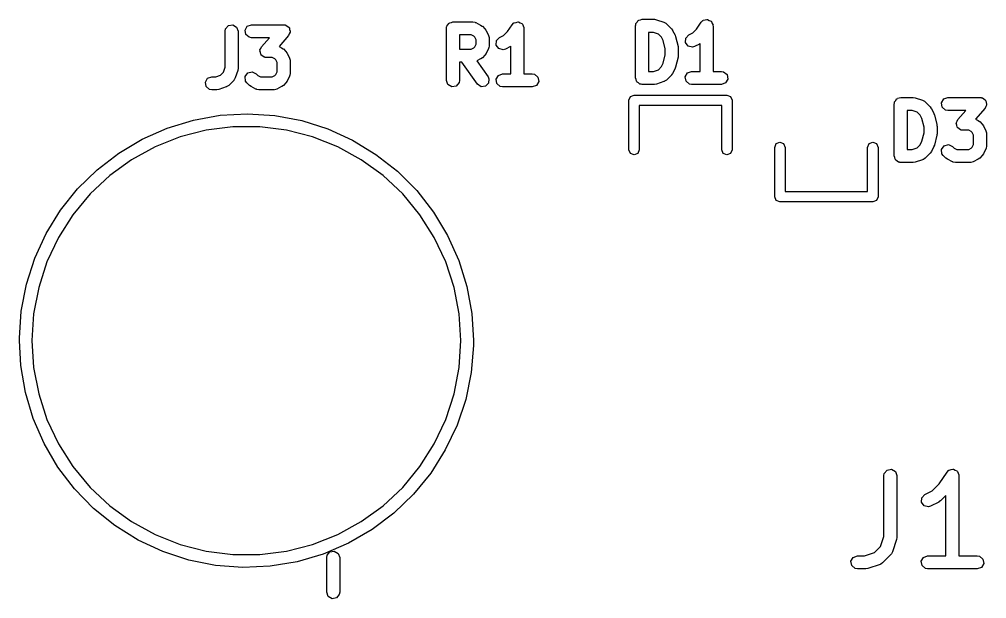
# Model space of a CAD drawing. Extents: x 83 to 117, y -104 to -70.4.
# Drawn here: x 83.39 to 94.53, y -103.97 to -97.3 of the extents above; entities that cross this region are included whole.
import ezdxf

# ---------------------------------------------------------------- set-up
doc = ezdxf.new("R2010")
doc.units = 0
doc.layers.add('BLACK', color=7, linetype='CONTINUOUS')

msp = doc.modelspace()

# ---------------------------------------------------------------- linework, layer by layer
at = {"layer": 'BLACK', "linetype": 'CONTINUOUS'}
for p, q in [((85.7595, -97.4075), (85.7925, -97.3682)), ((85.7925, -97.3682), (85.843, -97.3593)), ((85.843, -97.3593), (85.8875, -97.3849)), ((86.0104, -97.3757), (86.0586, -97.3581)), ((86.0586, -97.3581), (86.43, -97.3581)), ((86.43, -97.3581), (86.4411, -97.3601)), ((86.4411, -97.3601), (86.4445, -97.3595)), ((86.4445, -97.3595), (86.4472, -97.3612)), ((86.4472, -97.3612), (86.4557, -97.3626)), ((86.4557, -97.3626), (86.4711, -97.3756)), ((88.3069, -97.3844), (88.3086, -97.3746)), ((88.3086, -97.3746), (88.3211, -97.3597)), ((88.3211, -97.3597), (88.3309, -97.3428)), ((88.3309, -97.3428), (88.3372, -97.3405)), ((88.3372, -97.3405), (88.3416, -97.3353)), ((88.3416, -97.3353), (88.3608, -97.3319)), ((88.3608, -97.3319), (88.3791, -97.3253)), ((88.3791, -97.3253), (88.6076, -97.3253)), ((88.6076, -97.3253), (88.6333, -97.3298)), ((88.6333, -97.3298), (88.6367, -97.3327)), ((88.6367, -97.3327), (88.6412, -97.3332)), ((88.6412, -97.3332), (88.6983, -97.3618)), ((88.6983, -97.3618), (88.7163, -97.3751)), ((89.0065, -97.4382), (89.0595, -97.3587)), ((89.0595, -97.3587), (89.0775, -97.3398)), ((89.0775, -97.3398), (89.0817, -97.3386)), ((89.0817, -97.3386), (89.0844, -97.3353)), ((89.0844, -97.3353), (89.1059, -97.3315)), ((89.1059, -97.3315), (89.1268, -97.3254)), ((89.1268, -97.3254), (89.1307, -97.3272)), ((89.1307, -97.3272), (89.1349, -97.3264)), ((89.1349, -97.3264), (89.1538, -97.3373)), ((89.1538, -97.3373), (89.1737, -97.346)), ((89.1737, -97.346), (89.1756, -97.3499)), ((89.1756, -97.3499), (89.1794, -97.3521)), ((89.1794, -97.3521), (89.1868, -97.3725)), ((89.1868, -97.3725), (89.1965, -97.392)), ((90.4821, -97.3714), (90.4839, -97.3617)), ((90.4821, -97.9714), (90.4821, -97.3714)), ((90.4833, -97.3584), (90.4849, -97.3555)), ((90.4839, -97.3617), (90.4833, -97.3584)), ((90.4849, -97.3555), (90.4867, -97.3458)), ((90.4867, -97.3458), (90.4992, -97.3308)), ((90.4992, -97.3308), (90.5089, -97.314)), ((90.5089, -97.314), (90.5153, -97.3117)), ((90.5153, -97.3117), (90.5196, -97.3065)), ((90.5196, -97.3065), (90.5388, -97.3031)), ((90.5388, -97.3031), (90.5571, -97.2964)), ((90.5571, -97.2964), (90.7, -97.2964)), ((90.7, -97.2964), (90.7221, -97.3003)), ((90.7221, -97.3003), (90.7237, -97.3003)), ((90.7237, -97.3003), (90.8094, -97.3288)), ((90.8094, -97.3288), (90.8323, -97.3413)), ((90.8323, -97.3413), (90.8347, -97.3451)), ((90.8347, -97.3451), (90.8387, -97.347)), ((90.8387, -97.347), (90.8959, -97.4041)), ((91.1846, -97.4094), (91.2376, -97.3298)), ((91.2376, -97.3298), (91.2556, -97.311)), ((91.2556, -97.311), (91.2597, -97.3098)), ((91.2597, -97.3098), (91.2625, -97.3065)), ((91.2625, -97.3065), (91.2839, -97.3027)), ((91.2839, -97.3027), (91.3048, -97.2966)), ((91.3048, -97.2966), (91.3088, -97.2983)), ((91.3088, -97.2983), (91.313, -97.2976)), ((91.313, -97.2976), (91.3319, -97.3084)), ((91.3319, -97.3084), (91.3518, -97.3172)), ((91.3518, -97.3172), (91.3537, -97.3211)), ((91.3537, -97.3211), (91.3575, -97.3232)), ((91.3575, -97.3232), (91.3649, -97.3437)), ((91.3649, -97.3437), (91.3745, -97.3632)), ((91.3745, -97.3632), (91.3735, -97.3674)), ((91.3735, -97.3674), (91.375, -97.3714)), ((91.375, -97.3714), (91.375, -97.8964)), ((85.755, -97.4331), (85.7595, -97.4075)), ((85.755, -97.8495), (85.755, -97.4331)), ((85.8875, -97.3849), (85.905, -97.4331)), ((85.905, -97.4331), (85.905, -97.8617)), ((85.9847, -97.4201), (86.0104, -97.3757)), ((85.9936, -97.4706), (85.9847, -97.4201)), ((86.0329, -97.5036), (85.9936, -97.4706)), ((86.4864, -97.4825), (86.3765, -97.6082)), ((86.4711, -97.3756), (86.4884, -97.3861)), ((86.4937, -97.4637), (86.4864, -97.4825)), ((86.4884, -97.3861), (86.4904, -97.3918)), ((86.4904, -97.3918), (86.495, -97.3956)), ((86.5039, -97.4461), (86.4937, -97.4637)), ((86.495, -97.3956), (86.4985, -97.4155)), ((86.4985, -97.4155), (86.505, -97.4347)), ((86.505, -97.4347), (86.5028, -97.4402)), ((86.5028, -97.4402), (86.5039, -97.4461)), ((88.3041, -97.4003), (88.3058, -97.3905)), ((88.3041, -98.0003), (88.3041, -97.4003)), ((88.3052, -97.3873), (88.3069, -97.3844)), ((88.3058, -97.3905), (88.3052, -97.3873)), ((88.4541, -97.4753), (88.4541, -97.6396)), ((88.5899, -97.4753), (88.4541, -97.4753)), ((88.6204, -97.4905), (88.5899, -97.4753)), ((88.7163, -97.3751), (88.7178, -97.3758)), ((88.7178, -97.3758), (88.7464, -97.4044)), ((88.7464, -97.4044), (88.7592, -97.4228)), ((88.7592, -97.4228), (88.7604, -97.4239)), ((88.7604, -97.4239), (88.789, -97.481)), ((88.789, -97.481), (88.7964, -97.506)), ((88.917, -97.5046), (88.9632, -97.4815)), ((88.9632, -97.4815), (89.0065, -97.4382)), ((89.1965, -97.392), (89.1955, -97.3962)), ((89.1955, -97.3962), (89.1969, -97.4003)), ((89.1969, -97.4003), (89.1969, -97.9253)), ((90.6321, -97.4464), (90.6321, -97.8964)), ((90.6878, -97.4464), (90.6321, -97.4464)), ((90.7452, -97.4656), (90.6878, -97.4464)), ((90.7812, -97.5016), (90.7452, -97.4656)), ((90.8959, -97.4041), (90.9087, -97.4225)), ((90.9087, -97.4225), (90.9099, -97.4236)), ((90.9099, -97.4236), (90.9385, -97.4807)), ((90.9385, -97.4807), (90.9422, -97.4932)), ((91.0598, -97.513), (91.095, -97.4758)), ((91.095, -97.4758), (91.1413, -97.4526)), ((91.1413, -97.4526), (91.1846, -97.4094)), ((86.0586, -97.5081), (86.0329, -97.5036)), ((86.2647, -97.5081), (86.0586, -97.5081)), ((86.1736, -97.6123), (86.2647, -97.5081)), ((88.6317, -97.5018), (88.6204, -97.4905)), ((88.6469, -97.5323), (88.6317, -97.5018)), ((88.6317, -97.613), (88.6469, -97.5826)), ((88.6469, -97.5826), (88.6469, -97.5323)), ((88.7964, -97.506), (88.7954, -97.5103)), ((88.7954, -97.5103), (88.7969, -97.5146)), ((88.7969, -97.5146), (88.7969, -97.6003)), ((88.8786, -97.5931), (88.8817, -97.5419)), ((88.9092, -97.6343), (88.8786, -97.5931)), ((88.8817, -97.5419), (88.917, -97.5046)), ((90.8007, -97.5405), (90.7812, -97.5016)), ((90.825, -97.6378), (90.8007, -97.5405)), ((90.9422, -97.4932), (90.9442, -97.4961)), ((90.9442, -97.4961), (90.9728, -97.6104)), ((91.0567, -97.5642), (91.0598, -97.513)), ((91.0872, -97.6054), (91.0567, -97.5642)), ((91.2193, -97.5814), (91.1621, -97.6099)), ((91.2204, -97.5802), (91.2193, -97.5814)), ((91.225, -97.5769), (91.2204, -97.5802)), ((91.225, -97.8964), (91.225, -97.5769)), ((86.155, -97.6601), (86.1572, -97.6546)), ((86.1615, -97.6793), (86.155, -97.6601)), ((86.1561, -97.6487), (86.1662, -97.6312)), ((86.1572, -97.6546), (86.1561, -97.6487)), ((86.165, -97.6992), (86.1615, -97.6793)), ((86.1696, -97.703), (86.165, -97.6992)), ((86.1662, -97.6312), (86.1736, -97.6123)), ((86.1716, -97.7087), (86.1696, -97.703)), ((86.1889, -97.7192), (86.1716, -97.7087)), ((86.3765, -97.6082), (86.4064, -97.6232)), ((86.4064, -97.6232), (86.4244, -97.6365)), ((86.4244, -97.6365), (86.4259, -97.6372)), ((86.4259, -97.6372), (86.4545, -97.6658)), ((86.4545, -97.6658), (86.4673, -97.6842)), ((86.4673, -97.6842), (86.4685, -97.6853)), ((86.4685, -97.6853), (86.4971, -97.7424)), ((88.4541, -97.6396), (88.5899, -97.6396)), ((88.5899, -97.6396), (88.6204, -97.6244)), ((88.6204, -97.6244), (88.6317, -97.613)), ((88.7471, -97.709), (88.7464, -97.7105)), ((88.7604, -97.691), (88.7471, -97.709)), ((88.789, -97.6338), (88.7604, -97.691)), ((88.7895, -97.6294), (88.789, -97.6338)), ((88.7924, -97.6259), (88.7895, -97.6294)), ((88.7969, -97.6003), (88.7924, -97.6259)), ((88.9591, -97.6462), (88.9092, -97.6343)), ((88.984, -97.6388), (88.9591, -97.6462)), ((89.0412, -97.6102), (88.984, -97.6388)), ((89.0423, -97.609), (89.0412, -97.6102)), ((89.0469, -97.6058), (89.0423, -97.609)), ((89.0469, -97.9253), (89.0469, -97.6058)), ((90.8007, -97.8024), (90.825, -97.7051)), ((90.825, -97.7051), (90.825, -97.6378)), ((90.9728, -97.6104), (90.9738, -97.6253)), ((90.9738, -97.6253), (90.975, -97.6286)), ((90.975, -97.6286), (90.975, -97.7143)), ((91.1371, -97.6174), (91.0872, -97.6054)), ((91.1621, -97.6099), (91.1371, -97.6174)), ((86.2043, -97.7322), (86.1889, -97.7192)), ((86.2128, -97.7337), (86.2043, -97.7322)), ((86.2155, -97.7353), (86.2128, -97.7337)), ((86.2189, -97.7347), (86.2155, -97.7353)), ((86.23, -97.7367), (86.2189, -97.7347)), ((86.298, -97.7367), (86.23, -97.7367)), ((86.3284, -97.7519), (86.298, -97.7367)), ((86.3398, -97.7633), (86.3284, -97.7519)), ((86.355, -97.7937), (86.3398, -97.7633)), ((86.355, -97.9011), (86.355, -97.7937)), ((86.4971, -97.7424), (86.5045, -97.7674)), ((86.5045, -97.7674), (86.5035, -97.7718)), ((86.5035, -97.7718), (86.505, -97.776)), ((86.505, -97.776), (86.505, -97.9188)), ((88.4829, -97.7896), (88.4541, -97.7896)), ((88.4541, -97.7896), (88.4541, -98.0003)), ((88.6605, -98.0433), (88.4829, -97.7896)), ((88.6983, -97.7531), (88.6554, -97.7745)), ((88.6554, -97.7745), (88.7834, -97.9573)), ((88.6994, -97.7519), (88.6983, -97.7531)), ((88.7178, -97.739), (88.6994, -97.7519)), ((88.7464, -97.7105), (88.7178, -97.739)), ((90.7812, -97.8413), (90.8007, -97.8024)), ((90.9728, -97.7325), (90.9442, -97.8468)), ((90.975, -97.7143), (90.9724, -97.729)), ((90.9724, -97.729), (90.9728, -97.7325)), ((85.7038, -97.939), (85.7359, -97.9069)), ((85.7359, -97.9069), (85.755, -97.8495)), ((85.9012, -97.8854), (85.8726, -97.9711)), ((85.905, -97.8617), (85.9011, -97.8838)), ((85.9011, -97.8838), (85.9012, -97.8854)), ((85.9861, -97.9566), (86.0156, -97.9145)), ((86.0156, -97.9145), (86.0651, -97.9013)), ((86.0651, -97.9013), (86.1116, -97.9229)), ((86.1116, -97.9229), (86.1316, -97.9429)), ((86.3284, -97.9429), (86.3398, -97.9315)), ((86.3398, -97.9315), (86.355, -97.9011)), ((86.505, -97.9188), (86.5005, -97.9445)), ((88.9023, -97.9428), (88.9505, -97.9253)), ((88.9505, -97.9253), (89.0469, -97.9253)), ((89.1969, -97.9253), (89.2934, -97.9253)), ((89.2934, -97.9253), (89.319, -97.9298)), ((89.319, -97.9298), (89.3583, -97.9628)), ((90.6321, -97.8964), (90.6878, -97.8964)), ((90.6878, -97.8964), (90.7452, -97.8773)), ((90.7452, -97.8773), (90.7812, -97.8413)), ((90.9099, -97.9193), (90.8966, -97.9373)), ((90.9385, -97.8621), (90.9099, -97.9193)), ((90.9389, -97.8586), (90.9385, -97.8621)), ((90.9442, -97.8468), (90.9389, -97.8586)), ((91.0547, -97.9584), (91.0804, -97.914)), ((91.0804, -97.914), (91.1286, -97.8964)), ((91.1286, -97.8964), (91.225, -97.8964)), ((91.375, -97.8964), (91.4714, -97.8964)), ((91.4714, -97.8964), (91.4971, -97.901)), ((91.4971, -97.901), (91.5364, -97.9339)), ((85.5276, -98.0201), (85.5532, -97.9757)), ((85.5365, -98.0706), (85.5276, -98.0201)), ((85.5532, -97.9757), (85.6014, -97.9581)), ((85.6014, -97.9581), (85.6464, -97.9581)), ((85.6464, -97.9581), (85.7038, -97.939)), ((85.8545, -98.0004), (85.7973, -98.0576)), ((85.8564, -97.9964), (85.8545, -98.0004)), ((85.8602, -97.994), (85.8564, -97.9964)), ((85.8726, -97.9711), (85.8602, -97.994)), ((85.9906, -98.0077), (85.9861, -97.9566)), ((86.0055, -98.029), (85.9906, -98.0077)), ((86.0341, -98.0576), (86.0055, -98.029)), ((86.1316, -97.9429), (86.162, -97.9581)), ((86.162, -97.9581), (86.298, -97.9581)), ((86.298, -97.9581), (86.3284, -97.9429)), ((86.4545, -98.029), (86.4259, -98.0576)), ((86.4552, -98.0275), (86.4545, -98.029)), ((86.4685, -98.0095), (86.4552, -98.0275)), ((86.4971, -97.9524), (86.4685, -98.0095)), ((86.4976, -97.9479), (86.4971, -97.9524)), ((86.5005, -97.9445), (86.4976, -97.9479)), ((88.3216, -98.0485), (88.3041, -98.0003)), ((88.4495, -98.0259), (88.4166, -98.0652)), ((88.4541, -98.0003), (88.4495, -98.0259)), ((88.7025, -98.0727), (88.6605, -98.0433)), ((88.7899, -98.032), (88.7536, -98.0683)), ((88.7834, -97.9573), (88.7944, -97.9809)), ((88.7944, -97.9809), (88.7899, -98.032)), ((88.8766, -97.9873), (88.9023, -97.9428)), ((88.8855, -98.0378), (88.8766, -97.9873)), ((88.9248, -98.0708), (88.8855, -98.0378)), ((89.3672, -98.0133), (89.3416, -98.0577)), ((89.3583, -97.9628), (89.3672, -98.0133)), ((90.4888, -97.9897), (90.4821, -97.9714)), ((90.4922, -98.0089), (90.4888, -97.9897)), ((90.4974, -98.0133), (90.4922, -98.0089)), ((90.4997, -98.0196), (90.4974, -98.0133)), ((90.5166, -98.0294), (90.4997, -98.0196)), ((90.5315, -98.0419), (90.5166, -98.0294)), ((90.5412, -98.0436), (90.5315, -98.0419)), ((90.7237, -98.0426), (90.7015, -98.0459)), ((90.8094, -98.014), (90.7237, -98.0426)), ((90.8129, -98.0112), (90.8094, -98.014)), ((90.8174, -98.0108), (90.8129, -98.0112)), ((90.8387, -97.9959), (90.8174, -98.0108)), ((90.8959, -97.9387), (90.8387, -97.9959)), ((90.8966, -97.9373), (90.8959, -97.9387)), ((91.0636, -98.0089), (91.0547, -97.9584)), ((91.1029, -98.0419), (91.0636, -98.0089)), ((91.1286, -98.0464), (91.1029, -98.0419)), ((91.5196, -98.0289), (91.4714, -98.0464)), ((91.5453, -97.9845), (91.5196, -98.0289)), ((91.5364, -97.9339), (91.5453, -97.9845)), ((85.5758, -98.1036), (85.5365, -98.0706)), ((85.6014, -98.1081), (85.5758, -98.1036)), ((85.6586, -98.1081), (85.6014, -98.1081)), ((85.6601, -98.1076), (85.6586, -98.1081)), ((85.6823, -98.1043), (85.6601, -98.1076)), ((85.768, -98.0757), (85.6823, -98.1043)), ((85.7715, -98.0729), (85.768, -98.0757)), ((85.776, -98.0725), (85.7715, -98.0729)), ((85.7973, -98.0576), (85.776, -98.0725)), ((86.0356, -98.0583), (86.0341, -98.0576)), ((86.0536, -98.0716), (86.0356, -98.0583)), ((86.1107, -98.1002), (86.0536, -98.0716)), ((86.1152, -98.1007), (86.1107, -98.1002)), ((86.1186, -98.1036), (86.1152, -98.1007)), ((86.1443, -98.1081), (86.1186, -98.1036)), ((86.3157, -98.1081), (86.1443, -98.1081)), ((86.3199, -98.1066), (86.3157, -98.1081)), ((86.3243, -98.1076), (86.3199, -98.1066)), ((86.3493, -98.1002), (86.3243, -98.1076)), ((86.4064, -98.0716), (86.3493, -98.1002)), ((86.4075, -98.0704), (86.4064, -98.0716)), ((86.4259, -98.0576), (86.4075, -98.0704)), ((88.366, -98.0741), (88.3216, -98.0485)), ((88.4166, -98.0652), (88.366, -98.0741)), ((88.7536, -98.0683), (88.7025, -98.0727)), ((88.9505, -98.0753), (88.9248, -98.0708)), ((89.2934, -98.0753), (88.9505, -98.0753)), ((89.3416, -98.0577), (89.2934, -98.0753)), ((90.5441, -98.0453), (90.5412, -98.0436)), ((90.5474, -98.0447), (90.5441, -98.0453)), ((90.5571, -98.0464), (90.5474, -98.0447)), ((90.7, -98.0464), (90.5571, -98.0464)), ((90.7015, -98.0459), (90.7, -98.0464)), ((91.4714, -98.0464), (91.1286, -98.0464)), ((90.405, -98.23), (90.4226, -98.1876)), ((90.405, -98.8), (90.405, -98.23)), ((90.4226, -98.1876), (90.465, -98.17)), ((90.465, -98.17), (91.535, -98.17)), ((91.535, -98.17), (91.5774, -98.1876)), ((91.5774, -98.1876), (91.595, -98.23)), ((91.595, -98.23), (91.595, -98.8)), ((93.4621, -98.2714), (93.4639, -98.2617)), ((93.4633, -98.2584), (93.4649, -98.2555)), ((93.4639, -98.2617), (93.4633, -98.2584)), ((93.4649, -98.2555), (93.4667, -98.2458)), ((93.4667, -98.2458), (93.4792, -98.2308)), ((93.4792, -98.2308), (93.4889, -98.214)), ((93.4889, -98.214), (93.4953, -98.2117)), ((93.4953, -98.2117), (93.4996, -98.2065)), ((93.4996, -98.2065), (93.5188, -98.2031)), ((93.5188, -98.2031), (93.5371, -98.1964)), ((93.5371, -98.1964), (93.68, -98.1964)), ((93.68, -98.1964), (93.7021, -98.2003)), ((93.7021, -98.2003), (93.7037, -98.2003)), ((93.7037, -98.2003), (93.7894, -98.2288)), ((93.7894, -98.2288), (93.8123, -98.2413)), ((93.8123, -98.2413), (93.8147, -98.2451)), ((93.8147, -98.2451), (93.8187, -98.247)), ((93.8187, -98.247), (93.8759, -98.3041)), ((94.0061, -98.2584), (94.0318, -98.214)), ((94.015, -98.3089), (94.0061, -98.2584)), ((94.0318, -98.214), (94.08, -98.1964)), ((94.08, -98.1964), (94.4514, -98.1964)), ((94.4514, -98.1964), (94.4625, -98.1984)), ((94.4625, -98.1984), (94.466, -98.1979)), ((94.466, -98.1979), (94.4686, -98.1995)), ((94.4686, -98.1995), (94.4771, -98.201)), ((94.4771, -98.201), (94.4926, -98.2139)), ((94.4926, -98.2139), (94.5099, -98.2244)), ((94.5099, -98.2244), (94.5118, -98.2301)), ((94.5118, -98.2301), (94.5164, -98.2339)), ((94.5164, -98.2339), (94.5199, -98.2538)), ((94.5199, -98.2538), (94.5264, -98.273)), ((91.475, -98.29), (90.525, -98.29)), ((90.525, -98.29), (90.525, -98.8)), ((91.475, -98.8), (91.475, -98.29)), ((93.4621, -98.8714), (93.4621, -98.2714)), ((93.6121, -98.3464), (93.6121, -98.7964)), ((93.6678, -98.3464), (93.6121, -98.3464)), ((93.7252, -98.3656), (93.6678, -98.3464)), ((93.7612, -98.4016), (93.7252, -98.3656)), ((93.8759, -98.3041), (93.8888, -98.3225)), ((93.8888, -98.3225), (93.8899, -98.3236)), ((93.8899, -98.3236), (93.9185, -98.3807)), ((94.0543, -98.3419), (94.015, -98.3089)), ((94.08, -98.3464), (94.0543, -98.3419)), ((94.2861, -98.3464), (94.08, -98.3464)), ((94.195, -98.4506), (94.2861, -98.3464)), ((94.5079, -98.3208), (94.3979, -98.4465)), ((94.5152, -98.302), (94.5079, -98.3208)), ((94.5253, -98.2845), (94.5152, -98.302)), ((94.5264, -98.273), (94.5242, -98.2786)), ((94.5242, -98.2786), (94.5253, -98.2845)), ((85.0885, -98.549), (85.3895, -98.4573)), ((85.3895, -98.4573), (85.6994, -98.4023)), ((85.6994, -98.4023), (86.0137, -98.385)), ((86.0137, -98.385), (86.3277, -98.4056)), ((86.3277, -98.4056), (86.6371, -98.4638)), ((86.6371, -98.4638), (86.9371, -98.5587)), ((93.7807, -98.4405), (93.7612, -98.4016)), ((93.805, -98.5378), (93.7807, -98.4405)), ((93.9185, -98.3807), (93.9222, -98.3932)), ((93.9222, -98.3932), (93.9242, -98.3961)), ((93.9242, -98.3961), (93.9528, -98.5104)), ((94.1776, -98.487), (94.1877, -98.4695)), ((94.1786, -98.4929), (94.1776, -98.487)), ((94.1877, -98.4695), (94.195, -98.4506)), ((94.3979, -98.4465), (94.4278, -98.4615)), ((94.4278, -98.4615), (94.4458, -98.4748)), ((94.4458, -98.4748), (94.4473, -98.4755)), ((94.4473, -98.4755), (94.4759, -98.5041)), ((84.8006, -98.6763), (85.0885, -98.549)), ((85.5372, -98.5739), (85.2368, -98.651)), ((85.8449, -98.535), (85.5372, -98.5739)), ((86.1551, -98.535), (85.8449, -98.535)), ((86.4628, -98.5739), (86.1551, -98.535)), ((86.7632, -98.651), (86.4628, -98.5739)), ((86.9371, -98.5587), (87.2236, -98.689)), ((93.805, -98.6051), (93.805, -98.5378)), ((93.9528, -98.5104), (93.9538, -98.5253)), ((93.9538, -98.5253), (93.955, -98.5286)), ((93.955, -98.5286), (93.955, -98.6143)), ((94.1764, -98.4984), (94.1786, -98.4929)), ((94.183, -98.5176), (94.1764, -98.4984)), ((94.1865, -98.5375), (94.183, -98.5176)), ((94.1911, -98.5413), (94.1865, -98.5375)), ((94.193, -98.547), (94.1911, -98.5413)), ((94.2103, -98.5575), (94.193, -98.547)), ((94.2258, -98.5705), (94.2103, -98.5575)), ((94.2342, -98.572), (94.2258, -98.5705)), ((94.2369, -98.5736), (94.2342, -98.572)), ((94.2403, -98.573), (94.2369, -98.5736)), ((94.2514, -98.575), (94.2403, -98.573)), ((94.3194, -98.575), (94.2514, -98.575)), ((94.3499, -98.5902), (94.3194, -98.575)), ((94.3612, -98.6016), (94.3499, -98.5902)), ((94.4759, -98.5041), (94.4888, -98.5225)), ((94.4888, -98.5225), (94.4899, -98.5236)), ((94.4899, -98.5236), (94.5185, -98.5807)), ((94.5185, -98.5807), (94.5259, -98.6057)), ((84.5302, -98.8372), (84.8006, -98.6763)), ((85.2368, -98.651), (84.9484, -98.7652)), ((87.0516, -98.7652), (86.7632, -98.651)), ((87.2236, -98.689), (87.4924, -98.8527)), ((92.1026, -98.7294), (92.145, -98.7118)), ((92.145, -98.7118), (92.1874, -98.7294)), ((93.1726, -98.7294), (93.215, -98.7118)), ((93.215, -98.7118), (93.2574, -98.7294)), ((93.7612, -98.7413), (93.7807, -98.7024)), ((93.7807, -98.7024), (93.805, -98.6051)), ((93.9528, -98.6325), (93.9242, -98.7468)), ((93.955, -98.6143), (93.9524, -98.629)), ((93.9524, -98.629), (93.9528, -98.6325)), ((94.3764, -98.632), (94.3612, -98.6016)), ((94.3764, -98.7394), (94.3764, -98.632)), ((94.5259, -98.6057), (94.5249, -98.6101)), ((94.5249, -98.6101), (94.5264, -98.6143)), ((94.5264, -98.6143), (94.5264, -98.7571)), ((84.9484, -98.7652), (84.6766, -98.9146)), ((87.3234, -98.9146), (87.0516, -98.7652)), ((90.4226, -98.8424), (90.405, -98.8)), ((90.525, -98.8), (90.5074, -98.8424)), ((91.4926, -98.8424), (91.475, -98.8)), ((91.595, -98.8), (91.5774, -98.8424)), ((92.085, -98.7718), (92.1026, -98.7294)), ((92.085, -99.3418), (92.085, -98.7718)), ((92.1874, -98.7294), (92.205, -98.7718)), ((92.205, -98.7718), (92.205, -99.2818)), ((93.155, -98.7718), (93.1726, -98.7294)), ((93.155, -99.2818), (93.155, -98.7718)), ((93.2574, -98.7294), (93.275, -98.7718)), ((93.275, -98.7718), (93.275, -99.3418)), ((93.6121, -98.7964), (93.6678, -98.7964)), ((93.6678, -98.7964), (93.7252, -98.7773)), ((93.7252, -98.7773), (93.7612, -98.7413)), ((93.8899, -98.8193), (93.8766, -98.8373)), ((93.9185, -98.7621), (93.8899, -98.8193)), ((93.9189, -98.7586), (93.9185, -98.7621)), ((93.9242, -98.7468), (93.9189, -98.7586)), ((94.0076, -98.7949), (94.037, -98.7528)), ((94.012, -98.846), (94.0076, -98.7949)), ((94.037, -98.7528), (94.0865, -98.7396)), ((94.0865, -98.7396), (94.133, -98.7613)), ((94.133, -98.7613), (94.153, -98.7812)), ((94.153, -98.7812), (94.1834, -98.7964)), ((94.1834, -98.7964), (94.3194, -98.7964)), ((94.3194, -98.7964), (94.3499, -98.7812)), ((94.3499, -98.7812), (94.3612, -98.7699)), ((94.3612, -98.7699), (94.3764, -98.7394)), ((94.5185, -98.7907), (94.4899, -98.8478)), ((94.519, -98.7862), (94.5185, -98.7907)), ((94.5219, -98.7828), (94.519, -98.7862)), ((94.5264, -98.7571), (94.5219, -98.7828)), ((84.281, -99.0294), (84.5302, -98.8372)), ((84.6766, -98.9146), (84.4256, -99.0969)), ((87.5744, -99.0969), (87.3234, -98.9146)), ((87.4924, -98.8527), (87.7396, -99.0475)), ((90.465, -98.86), (90.4226, -98.8424)), ((90.5074, -98.8424), (90.465, -98.86)), ((91.535, -98.86), (91.4926, -98.8424)), ((91.5774, -98.8424), (91.535, -98.86)), ((93.4688, -98.8897), (93.4621, -98.8714)), ((93.4722, -98.9089), (93.4688, -98.8897)), ((93.4774, -98.9133), (93.4722, -98.9089)), ((93.4797, -98.9196), (93.4774, -98.9133)), ((93.4966, -98.9294), (93.4797, -98.9196)), ((93.5115, -98.9419), (93.4966, -98.9294)), ((93.7894, -98.914), (93.7037, -98.9426)), ((93.7929, -98.9112), (93.7894, -98.914)), ((93.7974, -98.9108), (93.7929, -98.9112)), ((93.8187, -98.8959), (93.7974, -98.9108)), ((93.8759, -98.8387), (93.8187, -98.8959)), ((93.8766, -98.8373), (93.8759, -98.8387)), ((94.027, -98.8673), (94.012, -98.846)), ((94.0555, -98.8959), (94.027, -98.8673)), ((94.057, -98.8966), (94.0555, -98.8959)), ((94.075, -98.9099), (94.057, -98.8966)), ((94.1322, -98.9385), (94.075, -98.9099)), ((94.4278, -98.9099), (94.3707, -98.9385)), ((94.429, -98.9087), (94.4278, -98.9099)), ((94.4473, -98.8959), (94.429, -98.9087)), ((94.4759, -98.8673), (94.4473, -98.8959)), ((94.4766, -98.8658), (94.4759, -98.8673)), ((94.4899, -98.8478), (94.4766, -98.8658)), ((84.0567, -99.2502), (84.281, -99.0294)), ((93.5212, -98.9436), (93.5115, -98.9419)), ((93.5241, -98.9453), (93.5212, -98.9436)), ((93.5274, -98.9447), (93.5241, -98.9453)), ((93.5371, -98.9464), (93.5274, -98.9447)), ((93.68, -98.9464), (93.5371, -98.9464)), ((93.6815, -98.9459), (93.68, -98.9464)), ((93.7037, -98.9426), (93.6815, -98.9459)), ((94.1366, -98.939), (94.1322, -98.9385)), ((94.1401, -98.9419), (94.1366, -98.939)), ((94.1657, -98.9464), (94.1401, -98.9419)), ((94.3371, -98.9464), (94.1657, -98.9464)), ((94.3414, -98.9449), (94.3371, -98.9464)), ((94.3457, -98.9459), (94.3414, -98.9449)), ((94.3707, -98.9385), (94.3457, -98.9459)), ((84.4256, -99.0969), (84.1995, -99.3093)), ((87.8005, -99.3093), (87.5744, -99.0969)), ((87.7396, -99.0475), (87.9615, -99.2707)), ((83.8605, -99.4964), (84.0567, -99.2502)), ((84.1995, -99.3093), (84.0018, -99.5482)), ((87.9982, -99.5482), (87.8005, -99.3093)), ((87.9615, -99.2707), (88.1551, -99.5188)), ((92.1026, -99.3842), (92.085, -99.3418)), ((92.205, -99.2818), (93.155, -99.2818)), ((93.275, -99.3418), (93.2574, -99.3842)), ((92.145, -99.4018), (92.1026, -99.3842)), ((93.215, -99.4018), (92.145, -99.4018)), ((93.2574, -99.3842), (93.215, -99.4018)), ((83.6954, -99.7643), (83.8605, -99.4964)), ((84.0018, -99.5482), (83.8356, -99.8101)), ((88.1644, -99.8101), (87.9982, -99.5482)), ((88.1551, -99.5188), (88.3174, -99.7885)), ((83.5636, -100.05), (83.6954, -99.7643)), ((83.8356, -99.8101), (83.7036, -100.091)), ((88.2964, -100.091), (88.1644, -99.8101)), ((88.3174, -99.7885), (88.4462, -100.076)), ((83.4672, -100.35), (83.5636, -100.05)), ((83.7036, -100.091), (83.6077, -100.386)), ((88.3923, -100.386), (88.2964, -100.091)), ((88.4462, -100.076), (88.5395, -100.376)), ((83.4074, -100.659), (83.4672, -100.35)), ((88.5395, -100.376), (88.5961, -100.686)), ((83.6077, -100.386), (83.5496, -100.69)), ((88.4504, -100.69), (88.3923, -100.386)), ((83.3851, -100.973), (83.4074, -100.659)), ((83.5496, -100.69), (83.5301, -101)), ((88.4699, -101), (88.4504, -100.69)), ((88.5961, -100.686), (88.615, -101)), ((83.3865, -101), (83.3851, -100.973)), ((83.4008, -101.287), (83.3865, -101)), ((83.5301, -101), (83.5496, -101.31)), ((88.4504, -101.31), (88.4699, -101)), ((88.615, -101), (88.6144, -101.055)), ((88.6144, -101.055), (88.5889, -101.368)), ((83.4541, -101.597), (83.4008, -101.287)), ((83.5496, -101.31), (83.6077, -101.614)), ((88.3923, -101.614), (88.4504, -101.31)), ((88.5889, -101.368), (88.5259, -101.677)), ((83.5443, -101.899), (83.4541, -101.597)), ((83.6077, -101.614), (83.7036, -101.909)), ((88.2964, -101.909), (88.3923, -101.614)), ((88.5259, -101.677), (88.4263, -101.975)), ((83.67, -102.187), (83.5443, -101.899)), ((83.7036, -101.909), (83.8356, -102.19)), ((88.1644, -102.19), (88.2964, -101.909)), ((88.4263, -101.975), (88.2915, -102.26)), ((83.8295, -102.459), (83.67, -102.187)), ((83.8356, -102.19), (84.0018, -102.452)), ((87.9982, -102.452), (88.1644, -102.19)), ((88.2915, -102.26), (88.1236, -102.526)), ((84.0205, -102.709), (83.8295, -102.459)), ((84.0018, -102.452), (84.1995, -102.691)), ((87.8005, -102.691), (87.9982, -102.452)), ((93.3478, -102.53), (93.3808, -102.491)), ((93.3808, -102.491), (93.4313, -102.482)), ((93.4313, -102.482), (93.4758, -102.507)), ((94.0702, -102.514), (94.0882, -102.495)), ((94.0882, -102.495), (94.0923, -102.494)), ((94.0923, -102.494), (94.0951, -102.491)), ((94.0951, -102.491), (94.1165, -102.487)), ((94.1165, -102.487), (94.1374, -102.481)), ((94.1374, -102.481), (94.1414, -102.482)), ((94.1414, -102.482), (94.1456, -102.482)), ((94.1456, -102.482), (94.1645, -102.493)), ((94.1645, -102.493), (94.1844, -102.501)), ((88.1236, -102.526), (87.9249, -102.77)), ((93.3433, -102.555), (93.3478, -102.53)), ((93.3433, -103.258), (93.3433, -102.555)), ((93.4758, -102.507), (93.4933, -102.555)), ((93.4933, -102.555), (93.4933, -103.27)), ((93.9791, -102.651), (94.0702, -102.514)), ((94.1844, -102.501), (94.1863, -102.505)), ((94.1863, -102.505), (94.1901, -102.507)), ((94.1901, -102.507), (94.1975, -102.528)), ((94.1975, -102.528), (94.2072, -102.547)), ((94.2072, -102.547), (94.2061, -102.551)), ((94.2061, -102.551), (94.2076, -102.555)), ((94.2076, -102.555), (94.2076, -103.48)), ((84.2401, -102.934), (84.0205, -102.709)), ((84.1995, -102.691), (84.4256, -102.903)), ((87.5744, -102.903), (87.8005, -102.691)), ((93.8977, -102.732), (93.9791, -102.651)), ((87.9249, -102.77), (87.6983, -102.988)), ((93.775, -102.863), (93.7781, -102.811)), ((93.7781, -102.811), (93.8134, -102.774)), ((93.8134, -102.774), (93.8977, -102.732)), ((94.0576, -102.784), (93.9952, -102.847)), ((94.0576, -103.48), (94.0576, -102.784)), ((84.4852, -103.132), (84.2401, -102.934)), ((84.4256, -102.903), (84.6766, -103.085)), ((87.3234, -103.085), (87.5744, -102.903)), ((93.8056, -102.904), (93.775, -102.863)), ((93.8555, -102.916), (93.8056, -102.904)), ((93.8804, -102.908), (93.8555, -102.916)), ((93.9757, -102.861), (93.8804, -102.908)), ((93.9768, -102.859), (93.9757, -102.861)), ((93.9952, -102.847), (93.9768, -102.859)), ((87.6983, -102.988), (87.4471, -103.178)), ((84.7522, -103.298), (84.4852, -103.132)), ((84.6766, -103.085), (84.9484, -103.235)), ((87.0516, -103.235), (87.3234, -103.085)), ((84.9484, -103.235), (85.2368, -103.349)), ((86.7632, -103.349), (87.0516, -103.235)), ((87.4471, -103.178), (87.175, -103.336)), ((93.3051, -103.372), (93.3433, -103.258)), ((93.4933, -103.27), (93.4894, -103.292)), ((85.0374, -103.431), (84.7522, -103.298)), ((85.2368, -103.349), (85.5372, -103.426)), ((86.4628, -103.426), (86.7632, -103.349)), ((87.175, -103.336), (86.8858, -103.46)), ((93.2349, -103.442), (93.3051, -103.372)), ((93.4895, -103.293), (93.4419, -103.436)), ((93.4894, -103.292), (93.4895, -103.293)), ((85.3364, -103.529), (85.0374, -103.431)), ((85.5372, -103.426), (85.8449, -103.465)), ((85.8449, -103.465), (86.1551, -103.465)), ((86.1551, -103.465), (86.4628, -103.426)), ((86.8858, -103.46), (86.5838, -103.549)), ((86.925, -103.5), (86.9295, -103.474)), ((86.925, -103.9), (86.925, -103.5)), ((86.9295, -103.474), (86.9625, -103.435)), ((86.9625, -103.435), (87.013, -103.426)), ((87.013, -103.426), (87.0575, -103.452)), ((87.0575, -103.452), (87.075, -103.5)), ((87.075, -103.5), (87.075, -103.9)), ((92.9635, -103.542), (92.9892, -103.498)), ((92.9892, -103.498), (93.0374, -103.48)), ((93.0374, -103.48), (93.1204, -103.48)), ((93.1204, -103.48), (93.2349, -103.442)), ((93.4237, -103.466), (93.3285, -103.561)), ((93.4256, -103.462), (93.4237, -103.466)), ((93.4295, -103.459), (93.4256, -103.462)), ((93.4419, -103.436), (93.4295, -103.459)), ((93.773, -103.542), (93.7987, -103.498)), ((93.7987, -103.498), (93.8469, -103.48)), ((93.8469, -103.48), (94.0576, -103.48)), ((94.2076, -103.48), (94.4183, -103.48)), ((94.4183, -103.48), (94.444, -103.485)), ((94.444, -103.485), (94.4833, -103.518)), ((85.6451, -103.591), (85.3364, -103.529)), ((85.9589, -103.615), (85.6451, -103.591)), ((86.2733, -103.601), (85.9589, -103.615)), ((86.5838, -103.549), (86.2733, -103.601)), ((92.9724, -103.593), (92.9635, -103.542)), ((93.0117, -103.626), (92.9724, -103.593)), ((93.2992, -103.579), (93.1563, -103.627)), ((93.3027, -103.576), (93.2992, -103.579)), ((93.3072, -103.576), (93.3027, -103.576)), ((93.3285, -103.561), (93.3072, -103.576)), ((93.7819, -103.593), (93.773, -103.542)), ((93.8212, -103.626), (93.7819, -103.593)), ((94.4665, -103.613), (94.4183, -103.63)), ((94.4922, -103.569), (94.4665, -103.613)), ((94.4833, -103.518), (94.4922, -103.569)), ((93.0374, -103.63), (93.0117, -103.626)), ((93.1326, -103.63), (93.0374, -103.63)), ((93.1341, -103.63), (93.1326, -103.63)), ((93.1563, -103.627), (93.1341, -103.63)), ((93.8469, -103.63), (93.8212, -103.626)), ((94.4183, -103.63), (93.8469, -103.63)), ((86.9425, -103.948), (86.925, -103.9)), ((86.987, -103.974), (86.9425, -103.948)), ((87.0705, -103.926), (87.0375, -103.965)), ((87.075, -103.9), (87.0705, -103.926)), ((87.0375, -103.965), (86.987, -103.974))]:
    msp.add_line(p, q, dxfattribs=at)

doc.saveas('drawing.dxf')
